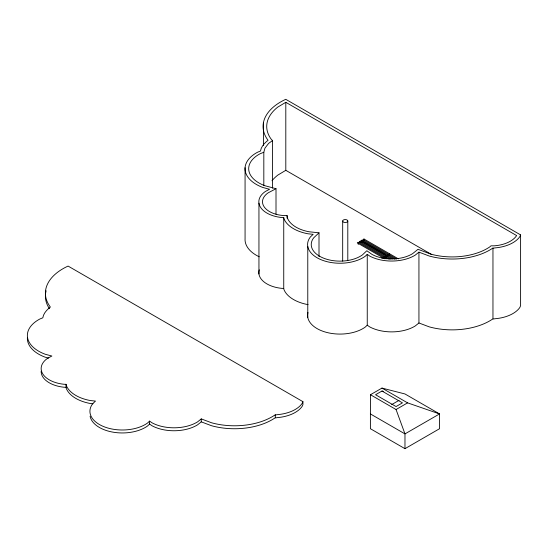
<?xml version="1.0" encoding="UTF-8"?>
<svg xmlns="http://www.w3.org/2000/svg" width="548" height="548" viewBox="0 0 548 548"><rect width="100%" height="100%" fill="white"/><g stroke="black" fill="none" stroke-linecap="round" stroke-linejoin="round"><path stroke-width="0.82" d="M362.077 242.23L362.084 240.113L395.005 259.136M370.4 413.932L370.441 394.731L381.97 388.08L404.972 393.964L439.551 413.932L439.551 428.714L404.972 448.682L370.4 428.714L370.4 413.932L404.972 433.893L439.551 413.932L407.582 402.862L381.97 388.08M360.159 242.627L360.173 241.216L390.888 258.964M263.821 185.416L263.821 152.255L264.944 148.159L268.643 143.364L272.562 140.569L271.397 139.459A56.43 32.579 0 0 1 277.795 107.086L285.803 102.305L516.572 235.537L516.401 235.921A27.845 16.077 0 0 1 494.467 245.819L490.981 245.833L489.741 246.936A49.45 28.551 0 0 1 430.824 254.121L418.008 249.299L412.541 253.71A28.599 16.515 0 0 1 372.113 254.471L366.818 250.744L362.379 254.943A28.749 16.598 0 0 1 325.033 258.704A28.749 16.598 0 0 1 313.703 237.818L319.005 232.797L309.182 231.79A32.174 18.577 0 0 1 287.46 218.09L287.077 215.563L282.309 215.433A24.023 13.871 0 0 1 268.143 192.848L276.007 188.704L276.007 214.213M302.928 401.663L302.119 403.465A31.496 18.187 0 0 1 277.302 414.665L274.836 415.069A53.108 30.661 0 0 1 211.576 422.782L201.26 418.905L197.527 421.912A32.257 18.625 0 0 1 151.94 422.768L149.577 421.104L147.549 423.029A32.401 18.707 0 0 1 105.456 427.262A32.401 18.707 0 0 1 92.687 403.725L95.475 401.081L90.406 400.561A35.825 20.687 0 0 1 66.212 385.306L66.068 384.326L63.993 384.271A27.674 15.974 0 0 1 47.669 358.248L51.875 356.036L45.258 354.255A38.648 22.31 0 0 1 39.888 318.991L42.806 317.806C43.422 313.292 47.162 309.531 50.375 307.058A60.081 34.688 0 0 1 68.082 266.075L302.928 401.663L302.928 404.623L302.119 406.424A31.496 18.187 0 0 1 277.302 417.624L274.836 418.028A53.108 30.661 0 0 1 211.576 425.741L201.26 421.864L197.527 424.864A32.257 18.625 0 0 1 151.94 425.728L149.577 424.063L149.577 421.104M520.6 234.907L519.792 236.709A31.496 18.187 0 0 1 494.974 247.908L492.515 248.313A53.108 30.661 0 0 1 429.248 256.026L418.939 252.149L415.206 255.149A32.257 18.625 0 0 1 369.612 256.012L367.249 254.347L365.221 256.272A32.401 18.707 0 0 1 323.128 260.506A32.401 18.707 0 0 1 310.36 236.962L313.155 234.325L308.079 233.804A35.825 20.687 0 0 1 283.891 218.542L283.741 217.57L281.665 217.515A27.674 15.974 0 0 1 265.348 191.492L269.554 189.272L262.937 187.498A38.648 22.31 0 0 1 257.56 152.228L260.485 151.049C261.095 146.528 264.835 142.775 268.047 140.295A60.081 34.688 0 0 1 285.755 99.318L520.6 234.907L520.6 305.743L519.792 307.551A31.496 18.187 0 0 1 494.974 318.744L492.515 319.148A53.108 30.661 0 0 1 429.248 326.861L418.939 322.984L415.206 325.992A32.257 18.625 0 0 1 369.612 326.848L367.249 325.183L367.249 254.347M149.577 424.063L147.549 425.988A32.401 18.707 0 0 1 113.189 432.194A32.401 18.707 0 0 1 90.105 416.247M367.249 325.183L365.221 327.108A32.401 18.707 0 0 1 326.882 332.478A32.401 18.707 0 0 1 307.976 312.49M392.58 258.827L361.057 240.709L362.084 240.113M285.803 102.305L285.803 170.325L277.795 175.113A56.43 32.579 0 0 0 271.993 180.751M360.173 241.216L359.214 241.771L389.196 259.108M398.389 258.868L363.995 239.01L363.036 239.565L396.697 259.005M381.922 258.231L382.881 257.676L385.08 258.944M384.806 256.574L383.847 257.122L383.847 258.533M386.724 255.443L385.765 255.998L385.765 258.122M388.648 254.361L387.689 254.909L387.689 256.313M381.97 391.032L375.565 394.731L396.06 406.561L402.458 402.862L381.97 391.032L383.614 391.457M391.717 404.575L399.081 400.328M370.441 394.731L396.06 409.52L407.582 402.862M386.772 258.814L358.248 242.339L357.289 242.88L382.881 257.676M263.821 152.255L260.033 153.782A34.99 20.201 0 0 0 264.896 185.717L276.007 188.704M308.079 304.64A35.825 20.687 0 0 1 283.891 289.385L283.741 288.406L281.665 288.351A27.674 15.974 0 0 1 259.273 269.822M92.941 403.78L90.406 403.52A35.825 20.687 0 0 1 66.212 388.258L66.068 387.285L63.993 387.231A27.674 15.974 0 0 1 41.169 371.195M48.567 358.104L45.258 357.214A38.648 22.31 0 0 1 27.4 337.424M285.803 170.325L431.516 254.457M361.118 240.668L385.086 254.512M396.06 409.52L404.972 433.893L404.972 448.682M363.995 239.01L363.995 240.414M492.96 247.915L492.96 318.758M418.939 252.149L418.939 322.984M389.607 253.799L389.607 255.204M358.248 242.339L358.248 244.442M347.802 221.036A2.562 1.48 0 0 1 343.959 222.317A2.562 1.48 0 0 1 343.959 219.755A2.562 1.48 0 0 1 347.802 221.036L347.802 260.231M342.678 221.036L342.678 261.081M319.005 232.797L319.005 256.601M307.777 246.531L307.777 317.367M287.077 215.563L287.077 218.111M283.741 217.57L283.741 288.406M275.281 414.678L275.281 417.631M272.562 140.569L272.562 188.19M263.458 122.54L263.458 145.583M258.944 203.15L258.944 273.986M245.072 167.709L245.072 238.551A38.648 22.31 0 0 0 259.218 256.779M201.26 418.905L201.26 421.864M66.068 384.326L66.068 387.285M49.389 308.62A60.081 34.688 0 0 1 46.135 290.762"/></g></svg>
